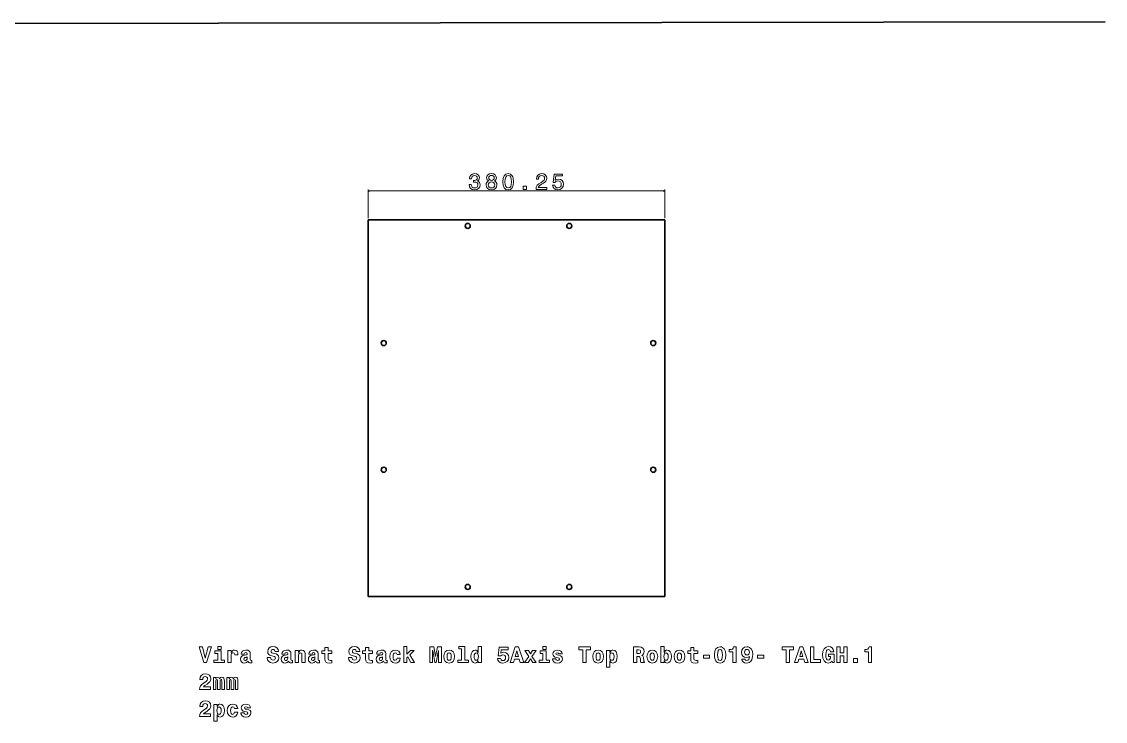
# Model space of a CAD drawing. Extents: x -2439 to 4698, y -548 to 933.
# Drawn here: x 3310 to 4698, y -323 to 572 of the extents above; entities that cross this region are included whole.
import ezdxf

# ---------------------------------------------------------------- set-up
doc = ezdxf.new("R2010")
doc.units = 0

msp = doc.modelspace()

# ---------------------------------------------------------------- linework, layer by layer
at = {"color": 7, "lineweight": 35}
for p, q in [((-2439.48584, 561.389771), (4698.162109, 572.360474)), ((3753.931396, -163.250885), (3753.931396, 318.749115)), ((4134.180176, 318.749115), (3753.931396, 318.749115)), ((4134.180176, -163.250885), (4134.180176, 318.749115)), ((4134.180176, -163.250885), (3753.931396, -163.250885))]:
    msp.add_line(p, q, dxfattribs=at)
at = {"color": 7, "lineweight": 13}
for p, q in [((3753.931396, 320.749115), (3753.931396, 357.702545)), ((3753.931396, 355.702545), (4134.180176, 355.702545)), ((4134.180176, 320.749115), (4134.180176, 357.702545))]:
    msp.add_line(p, q, dxfattribs=at)
for points in [[(3883.421875, 363.984955), (3883.421875, 363.783234), (3883.883057, 361.016693), (3885.237549, 358.941742), (3887.370117, 357.616119), (3890.194336, 357.12619), (3893.191406, 357.616119), (3895.439209, 358.884125), (3896.880127, 360.901398), (3897.398926, 363.495026), (3897.168213, 365.195343), (3896.53418, 366.578644), (3895.496826, 367.644928), (3894.113525, 368.423004), (3895.986816, 369.979218), (3896.649658, 372.457611), (3896.217285, 374.705414), (3894.978027, 376.405731), (3892.960693, 377.472015), (3890.194336, 377.846649), (3887.600586, 377.385529), (3885.612061, 376.117523), (3884.315186, 374.10025), (3883.883057, 371.420135), (3883.883057, 371.218414), (3886.447754, 371.218414), (3886.678467, 373.062775), (3887.427734, 374.388397), (3888.637939, 375.195343), (3890.338379, 375.483551), (3891.836914, 375.25296), (3892.931885, 374.647797), (3893.594727, 373.667938), (3893.854248, 372.342316), (3893.594727, 370.930206), (3892.903076, 369.979218), (3891.692871, 369.402863), (3890.050049, 369.22995), (3888.92627, 369.258759), (3888.92627, 366.982086), (3890.338379, 367.039703), (3892.153809, 366.780365), (3893.508301, 366.088715), (3894.315186, 364.964813), (3894.603516, 363.495026), (3894.286377, 361.823578), (3893.450684, 360.584381), (3892.125, 359.806305), (3890.367188, 359.546906), (3888.551514, 359.835114), (3887.22583, 360.699677), (3886.390137, 362.082977), (3886.073242, 363.984955)], [(3908.459473, 368.480621), (3906.989502, 367.673737), (3905.980957, 366.549835), (3905.346924, 365.137726), (3905.145264, 363.437408), (3905.606445, 360.872589), (3906.931885, 358.884125), (3909.093262, 357.616119), (3912.032959, 357.12619), (3914.943604, 357.616119), (3917.10498, 358.884125), (3918.43042, 360.872589), (3918.92041, 363.437408), (3918.689941, 365.137726), (3918.084717, 366.549835), (3917.047363, 367.673737), (3915.606445, 368.480621), (3916.759033, 369.172272), (3917.565918, 370.123322), (3918.055908, 371.276031), (3918.22876, 372.688141), (3917.767822, 374.734222), (3916.557373, 376.376923), (3914.597656, 377.443207), (3912.032959, 377.846649), (3909.439209, 377.443207), (3907.479492, 376.376923), (3906.240234, 374.734222), (3905.808105, 372.688141), (3905.952148, 371.276031), (3906.442139, 370.123322)], [(3908.545898, 372.457611), (3908.776367, 373.725616), (3909.468018, 374.705414), (3910.562988, 375.310638), (3912.032959, 375.541168), (3913.473877, 375.310638), (3914.568848, 374.705414), (3915.260498, 373.725616), (3915.519775, 372.457611), (3915.260498, 371.160736), (3914.568848, 370.15213), (3913.473877, 369.489288), (3912.032959, 369.287567), (3910.562988, 369.518097), (3909.468018, 370.15213), (3908.776367, 371.160736)], [(3926.436279, 367.472015), (3926.868652, 362.947479), (3928.223145, 359.719818), (3930.384521, 357.760162), (3933.381592, 357.12619), (3936.349854, 357.760162), (3938.51123, 359.719818), (3939.836914, 362.947479), (3940.297852, 367.472015), (3939.836914, 371.967682), (3939.289307, 373.754425), (3938.51123, 375.224152), (3936.349854, 377.183807), (3933.381592, 377.846649), (3930.384521, 377.183807), (3928.223145, 375.195343), (3926.868652, 371.967682)], [(3929.202881, 367.472015), (3929.43335, 370.959015), (3930.153809, 373.466217), (3931.450684, 374.936005), (3933.381592, 375.454681), (3935.283447, 374.936005), (3936.580322, 373.466217), (3937.300781, 370.959015), (3937.531494, 367.472015), (3937.300781, 363.956146), (3936.580322, 361.448944), (3935.283447, 359.979218), (3933.381592, 359.489288), (3931.450684, 359.979218), (3930.153809, 361.448944), (3929.43335, 363.956146)], [(3969.047363, 357.702545), (3982.793701, 357.702545), (3982.793701, 360.180939), (3971.929199, 360.180939), (3972.53418, 361.53537), (3973.571777, 362.659332), (3976.770508, 364.705414), (3978.470947, 365.569977), (3980.372803, 366.809174), (3981.727295, 368.250092), (3982.505371, 369.950409), (3982.793701, 371.881195), (3982.303711, 374.301971), (3980.949219, 376.20401), (3978.874268, 377.414337), (3976.194336, 377.846649), (3973.427734, 377.35672), (3971.323975, 376.002228), (3969.969482, 373.840851), (3969.508301, 370.987823), (3969.508301, 370.584381), (3972.130859, 370.584381), (3972.130859, 370.814911), (3972.390137, 372.774567), (3973.168213, 374.215485), (3974.407471, 375.137726), (3976.050049, 375.454681), (3977.72168, 375.166534), (3978.960693, 374.446075), (3979.767822, 373.322113), (3980.055908, 371.910065), (3979.854248, 370.584381), (3979.306641, 369.46048), (3978.384521, 368.480621), (3977.116455, 367.616119), (3975.416016, 366.693878), (3972.591797, 364.907135), (3970.603516, 363.005157), (3969.421875, 360.699677), (3969.047363, 357.788971)], [(3990.280762, 362.918671), (3990.914795, 360.555573), (3992.326904, 358.711212), (3994.401611, 357.558441), (3997.052979, 357.12619), (3999.963623, 357.644928), (4002.240234, 359.057037), (4003.681152, 361.30484), (4004.22876, 364.186676), (4003.73877, 366.866791), (4002.355713, 368.970551), (4000.194336, 370.325043), (3997.398926, 370.814911), (3995.237549, 370.469086), (3993.565918, 369.518097), (3994.372803, 374.907135), (4003.133789, 374.907135), (4003.133789, 377.270294), (3992.442139, 377.270294), (3990.856934, 366.66507), (3993.162598, 366.66507), (3994.833984, 368.019562), (3996.966553, 368.509491), (3998.811035, 368.192474), (4000.223145, 367.270294), (4001.116455, 365.858185), (4001.43335, 364.042633), (4001.116455, 362.22702), (4000.194336, 360.814911), (3998.782227, 359.921539), (3996.966553, 359.604584), (3995.439209, 359.806305), (3994.257568, 360.469086), (3993.393066, 361.506561), (3992.960693, 362.918671)], [(3907.911865, 363.495026), (3908.171143, 365.02243), (3909.006836, 366.17514), (3910.303711, 366.924469), (3912.032959, 367.183807), (3913.733154, 366.924469), (3915.030029, 366.17514), (3915.865723, 365.02243), (3916.153809, 363.495026), (3915.865723, 361.852386), (3915.030029, 360.61319), (3913.733154, 359.806305), (3912.032959, 359.546906), (3910.303711, 359.806305), (3909.006836, 360.61319), (3908.171143, 361.852386)], [(3952.741699, 357.702545), (3956.71875, 357.702545), (3956.71875, 361.99649), (3952.741699, 361.99649)], [(3541.853271, -227.974228), (3537.674561, -227.974228), (3543.78418, -248.003052), (3547.184814, -248.003052), (3553.294189, -227.974228), (3549.057861, -227.974228), (3545.484375, -242.124084)], [(3570.008789, -244.804199), (3565.570801, -244.804199), (3565.570801, -233.04628), (3557.760986, -233.04628), (3557.760986, -236.273941), (3561.507568, -236.273941), (3561.507568, -244.804199), (3556.57959, -244.804199), (3556.57959, -248.003052), (3570.008789, -248.003052)], [(3561.507568, -227.311401), (3561.507568, -231.230713), (3565.570801, -231.230713), (3565.570801, -227.311401)], [(3574.360596, -232.527542), (3574.360596, -248.003052), (3578.510254, -248.003052), (3578.510254, -240.13562), (3578.59668, -238.060684), (3579.029053, -236.562134), (3579.835938, -235.639938), (3581.161621, -235.322937), (3582.631348, -235.985764), (3583.034912, -236.763855), (3583.178955, -237.830139), (3583.178955, -237.916595), (3587.184814, -237.916595), (3587.184814, -237.657227), (3586.925293, -235.178848), (3586.176025, -233.420914), (3584.87915, -232.383453), (3583.006104, -232.00882), (3581.507568, -232.210541), (3580.297119, -232.786911), (3579.28833, -233.766739), (3578.510254, -235.150024), (3578.510254, -232.527542)], [(3595.426758, -237.196136), (3595.887939, -235.697571), (3597.357666, -235.178848), (3598.712158, -235.582306), (3599.173096, -236.735046), (3599.000244, -237.628418), (3598.423828, -238.060684), (3597.386475, -238.233597), (3595.772705, -238.406509), (3593.582275, -238.98288), (3591.997314, -240.049164), (3591.046387, -241.576538), (3590.729492, -243.565018), (3591.046387, -245.639938), (3591.997314, -247.22496), (3593.524658, -248.175964), (3595.599609, -248.550598), (3598.078125, -247.945419), (3600.239502, -246.129852), (3600.556396, -247.167313), (3601.161621, -247.858963), (3602.026123, -248.204788), (3603.265381, -248.348877), (3604.907959, -248.118332), (3604.907959, -245.121201), (3604.216309, -245.207657), (3603.294189, -244.833023), (3603.121338, -243.651474), (3603.121338, -236.792679), (3602.775391, -234.688934), (3601.738037, -233.190369), (3599.922363, -232.296997), (3597.357666, -231.979996), (3594.87915, -232.354645), (3593.034912, -233.363281), (3591.853271, -234.948303), (3591.47876, -236.965591), (3591.47876, -237.196136)], [(3639.144287, -233.968475), (3638.654541, -231.230713), (3637.27124, -229.184601), (3635.052246, -227.945419), (3632.026123, -227.484314), (3629.28833, -227.945419), (3627.184814, -229.242249), (3625.830322, -231.230713), (3625.369141, -233.795563), (3625.686035, -235.899307), (3626.637207, -237.455505), (3628.250977, -238.550598), (3630.556396, -239.271057), (3632.544922, -239.732162), (3634.072266, -240.222076), (3635.023438, -240.942535), (3635.369141, -242.124084), (3635.138672, -243.248016), (3634.533447, -244.08374), (3633.524658, -244.631287), (3632.228027, -244.804199), (3630.959961, -244.573654), (3629.951172, -243.910828), (3629.28833, -242.844543), (3629.029053, -241.403625), (3624.735107, -241.403625), (3625.311523, -244.429565), (3626.810059, -246.677399), (3629.08667, -248.060684), (3632.054932, -248.550598), (3635.311523, -248.060684), (3637.703369, -246.763855), (3639.201904, -244.66011), (3639.720703, -241.893539), (3639.28833, -239.472794), (3638.078125, -237.887772), (3636.147217, -236.850311), (3633.582275, -236.158676), (3631.910889, -235.784027), (3630.729248, -235.322937), (3629.97998, -234.631287), (3629.749512, -233.50737), (3630.412354, -231.864716), (3631.19043, -231.403625), (3632.256836, -231.201904), (3633.265381, -231.403625), (3634.072266, -231.922363), (3634.763916, -233.737915), (3634.763916, -233.968475)], [(3647.4729, -237.196136), (3647.934082, -235.697571), (3649.403809, -235.178848), (3650.758301, -235.582306), (3651.219238, -236.735046), (3651.046387, -237.628418), (3650.469971, -238.060684), (3649.432617, -238.233597), (3647.818604, -238.406509), (3645.628418, -238.98288), (3644.043457, -240.049164), (3643.092529, -241.576538), (3642.775391, -243.565018), (3643.092529, -245.639938), (3644.043457, -247.22496), (3645.570801, -248.175964), (3647.645752, -248.550598), (3650.124268, -247.945419), (3652.285645, -246.129852), (3652.602539, -247.167313), (3653.207764, -247.858963), (3654.072266, -248.204788), (3655.311523, -248.348877), (3656.954102, -248.118332), (3656.954102, -245.121201), (3656.262451, -245.207657), (3655.340332, -244.833023), (3655.16748, -243.651474), (3655.16748, -236.792679), (3654.821533, -234.688934), (3653.78418, -233.190369), (3651.968506, -232.296997), (3649.403809, -231.979996), (3646.925293, -232.354645), (3645.081055, -233.363281), (3643.899414, -234.948303), (3643.524658, -236.965591), (3643.524658, -237.196136)], [(3660.556396, -232.527542), (3660.556396, -248.003052), (3664.67749, -248.003052), (3664.67749, -240.308533), (3664.792725, -238.204773), (3665.225098, -236.706223), (3666.060791, -235.812851), (3667.357666, -235.49585), (3668.423828, -235.784027), (3669.000244, -236.53331), (3669.201904, -237.772507), (3669.259521, -239.386337), (3669.259521, -248.003052), (3673.380615, -248.003052), (3673.380615, -238.608246), (3673.236572, -235.841675), (3672.660156, -233.766739), (3671.334473, -232.46991), (3668.971436, -232.00882), (3667.588135, -232.181732), (3666.435303, -232.700455), (3665.484375, -233.593826), (3664.67749, -234.890656), (3664.67749, -232.527542)], [(3682.17041, -237.196136), (3682.631348, -235.697571), (3684.101074, -235.178848), (3685.455566, -235.582306), (3685.916748, -236.735046), (3685.743652, -237.628418), (3685.16748, -238.060684), (3684.129883, -238.233597), (3682.516113, -238.406509), (3680.325928, -238.98288), (3678.740967, -240.049164), (3677.789795, -241.576538), (3677.4729, -243.565018), (3677.789795, -245.639938), (3678.740967, -247.22496), (3680.268311, -248.175964), (3682.343262, -248.550598), (3684.821533, -247.945419), (3686.98291, -246.129852), (3687.300049, -247.167313), (3687.905273, -247.858963), (3688.769775, -248.204788), (3690.008789, -248.348877), (3691.651611, -248.118332), (3691.651611, -245.121201), (3690.959961, -245.207657), (3690.037598, -244.833023), (3689.864746, -243.651474), (3689.864746, -236.792679), (3689.519043, -234.688934), (3688.481445, -233.190369), (3686.666016, -232.296997), (3684.101074, -231.979996), (3681.622803, -232.354645), (3679.77832, -233.363281), (3678.59668, -234.948303), (3678.222168, -236.965591), (3678.222168, -237.196136)], [(3707.703369, -233.04628), (3702.775391, -233.04628), (3702.775391, -228.52179), (3698.712158, -228.52179), (3698.712158, -233.04628), (3694.850342, -233.04628), (3694.850342, -236.273941), (3698.712158, -236.273941), (3698.712158, -243.16156), (3698.971436, -245.639938), (3699.893555, -247.311417), (3701.651611, -248.233597), (3704.418213, -248.550598), (3707.703369, -248.406509), (3707.703369, -245.121201), (3705.801514, -245.236481), (3704.245117, -245.005936), (3703.322998, -244.314285), (3702.890869, -243.190369), (3702.775391, -241.691818), (3702.775391, -236.273941), (3707.703369, -236.273941)], [(3743.236572, -233.968475), (3742.746582, -231.230713), (3741.363281, -229.184601), (3739.144287, -227.945419), (3736.118408, -227.484314), (3733.380615, -227.945419), (3731.276855, -229.242249), (3729.922363, -231.230713), (3729.461426, -233.795563), (3729.77832, -235.899307), (3730.729492, -237.455505), (3732.343262, -238.550598), (3734.648682, -239.271057), (3736.637207, -239.732162), (3738.164551, -240.222076), (3739.115479, -240.942535), (3739.461426, -242.124084), (3739.230713, -243.248016), (3738.625732, -244.08374), (3737.616943, -244.631287), (3736.320068, -244.804199), (3735.052246, -244.573654), (3734.043457, -243.910828), (3733.380615, -242.844543), (3733.121338, -241.403625), (3728.827393, -241.403625), (3729.403809, -244.429565), (3730.902344, -246.677399), (3733.178955, -248.060684), (3736.147217, -248.550598), (3739.403809, -248.060684), (3741.795654, -246.763855), (3743.294189, -244.66011), (3743.812988, -241.893539), (3743.380615, -239.472794), (3742.17041, -237.887772), (3740.239502, -236.850311), (3737.674561, -236.158676), (3736.003174, -235.784027), (3734.821533, -235.322937), (3734.072266, -234.631287), (3733.841797, -233.50737), (3734.504639, -231.864716), (3735.282715, -231.403625), (3736.348877, -231.201904), (3737.357666, -231.403625), (3738.164551, -231.922363), (3738.856201, -233.737915), (3738.856201, -233.968475)], [(3759.749512, -233.04628), (3754.821533, -233.04628), (3754.821533, -228.52179), (3750.758301, -228.52179), (3750.758301, -233.04628), (3746.896484, -233.04628), (3746.896484, -236.273941), (3750.758301, -236.273941), (3750.758301, -243.16156), (3751.017578, -245.639938), (3751.939697, -247.311417), (3753.697754, -248.233597), (3756.464355, -248.550598), (3759.749512, -248.406509), (3759.749512, -245.121201), (3757.847656, -245.236481), (3756.29126, -245.005936), (3755.369141, -244.314285), (3754.937012, -243.190369), (3754.821533, -241.691818), (3754.821533, -236.273941), (3759.749512, -236.273941)], [(3768.913818, -237.196136), (3769.375, -235.697571), (3770.844727, -235.178848), (3772.199219, -235.582306), (3772.660156, -236.735046), (3772.487305, -237.628418), (3771.910889, -238.060684), (3770.873535, -238.233597), (3769.259766, -238.406509), (3767.069336, -238.98288), (3765.484375, -240.049164), (3764.533447, -241.576538), (3764.216309, -243.565018), (3764.533447, -245.639938), (3765.484375, -247.22496), (3767.011719, -248.175964), (3769.08667, -248.550598), (3771.565186, -247.945419), (3773.726563, -246.129852), (3774.043457, -247.167313), (3774.648682, -247.858963), (3775.513184, -248.204788), (3776.752441, -248.348877), (3778.39502, -248.118332), (3778.39502, -245.121201), (3777.703369, -245.207657), (3776.78125, -244.833023), (3776.608398, -243.651474), (3776.608398, -236.792679), (3776.262451, -234.688934), (3775.225098, -233.190369), (3773.409424, -232.296997), (3770.844727, -231.979996), (3768.366211, -232.354645), (3766.521973, -233.363281), (3765.340332, -234.948303), (3764.96582, -236.965591), (3764.96582, -237.196136)], [(3791.132813, -242.46991), (3790.325928, -244.371933), (3788.68335, -245.063568), (3787.530518, -244.775391), (3786.666016, -243.853195), (3786.147217, -242.325821), (3785.974365, -240.222076), (3786.147217, -238.147141), (3786.694824, -236.619766), (3787.559326, -235.726395), (3788.68335, -235.409393), (3790.325928, -236.014587), (3791.104004, -237.657227), (3795.16748, -237.657227), (3794.562256, -235.294113), (3793.265381, -233.50737), (3791.305664, -232.383453), (3788.769775, -231.979996), (3785.887939, -232.58519), (3783.697754, -234.256653), (3782.285645, -236.879135), (3781.824463, -240.308533), (3782.285645, -243.709106), (3783.611328, -246.302765), (3785.715088, -247.974228), (3788.510498, -248.550598), (3791.161621, -248.118332), (3793.207764, -246.936768), (3794.562256, -245.005936), (3795.16748, -242.46991)], [(3799.605469, -227.311401), (3799.605469, -248.003052), (3803.58252, -248.003052), (3803.58252, -241.951172), (3804.648682, -240.827255), (3808.798584, -248.003052), (3813.265381, -248.003052), (3807.300049, -238.262421), (3813.063721, -232.527542), (3808.106934, -232.527542), (3803.58252, -237.080856), (3803.58252, -227.311401)], [(3833.063721, -228.003052), (3833.063721, -248.003052), (3836.464355, -248.003052), (3836.464355, -232.58519), (3836.810059, -232.58519), (3839.605469, -248.003052), (3841.219238, -248.003052), (3843.957031, -232.58519), (3844.331787, -232.58519), (3844.331787, -248.003052), (3847.760986, -248.003052), (3847.760986, -228.003052), (3842.746582, -228.003052), (3840.469971, -240.337341), (3840.354736, -240.337341), (3838.078125, -228.003052)], [(3850.902344, -240.279709), (3851.363281, -243.824371), (3852.717773, -246.41803), (3854.87915, -248.003052), (3857.760986, -248.550598), (3860.614014, -248.003052), (3862.775391, -246.41803), (3864.129883, -243.824371), (3864.619873, -240.279709), (3864.129883, -236.763855), (3862.775391, -234.141388), (3860.585205, -232.556366), (3857.732178, -231.979996), (3854.87915, -232.556366), (3852.717773, -234.141388), (3851.363281, -236.763855)], [(3857.760986, -235.409393), (3858.913818, -235.726395), (3859.77832, -236.64859), (3860.297119, -238.175964), (3860.498779, -240.250885), (3860.297119, -242.35463), (3859.77832, -243.882019), (3858.913818, -244.804199), (3857.760986, -245.092392), (3856.57959, -244.804199), (3855.714844, -243.853195), (3855.196289, -242.296997), (3855.023438, -240.13562), (3855.196289, -238.118332), (3855.743896, -236.64859), (3856.608398, -235.726395)], [(3870.037598, -230.539078), (3873.78418, -230.539078), (3873.78418, -244.804199), (3869.029053, -244.804199), (3869.029053, -248.003052), (3882.458496, -248.003052), (3882.458496, -244.804199), (3877.847656, -244.804199), (3877.847656, -227.311401), (3870.037598, -227.311401)], [(3895.109863, -245.611115), (3895.109863, -248.003052), (3899.230713, -248.003052), (3899.230713, -227.311401), (3895.109863, -227.311401), (3895.109863, -234.890656), (3894.273926, -233.593826), (3893.351807, -232.671646), (3892.314453, -232.152908), (3891.104004, -231.979996), (3888.913818, -232.556366), (3887.18457, -234.170197), (3886.060791, -236.763855), (3885.657227, -240.250885), (3886.060791, -243.766739), (3887.18457, -246.389221), (3888.913818, -248.003052), (3891.104004, -248.550598), (3892.343262, -248.377686), (3893.380615, -247.858963), (3894.273926, -246.936768)], [(3892.487305, -235.438217), (3893.668945, -235.755219), (3894.533447, -236.64859), (3895.109863, -238.175964), (3895.311523, -240.250885), (3895.109863, -242.35463), (3894.533447, -243.882019), (3893.640137, -244.804199), (3892.487305, -245.092392), (3891.363281, -244.804199), (3890.498779, -243.882019), (3889.951172, -242.35463), (3889.77832, -240.250885), (3889.951172, -238.175964), (3890.498779, -236.677399), (3891.363281, -235.755219)], [(3923.640137, -242.58519), (3919.691895, -242.58519), (3920.239502, -245.092392), (3921.651611, -246.9944), (3923.812988, -248.147141), (3926.637207, -248.579422), (3929.720703, -248.060684), (3932.112549, -246.64859), (3933.640137, -244.400742), (3934.1875, -241.461258), (3933.697754, -238.781143), (3932.314453, -236.677399), (3930.181885, -235.322937), (3927.444092, -234.833023), (3925.570801, -235.092392), (3924.043457, -235.870483), (3924.533447, -231.835907), (3933.265381, -231.835907), (3933.265381, -228.435333), (3921.709229, -228.435333), (3920.383545, -239.242249), (3924.014648, -239.44397), (3925.109863, -238.406509), (3926.666016, -238.060684), (3928.078125, -238.320053), (3929.115479, -239.040512), (3929.77832, -240.193253), (3930.037598, -241.662994), (3929.807129, -243.276825), (3929.144287, -244.429565), (3928.078125, -245.121201), (3926.637207, -245.351761), (3925.426758, -245.178848), (3924.533447, -244.631287), (3923.899414, -243.766739)], [(3942.516113, -228.003052), (3935.743652, -248.003052), (3939.97998, -248.003052), (3941.334473, -243.420914), (3947.501709, -243.420914), (3948.913818, -248.003052), (3953.236572, -248.003052), (3946.49292, -228.003052)], [(3944.47583, -232.988647), (3946.464111, -240.049164), (3942.429688, -240.049164)], [(3959.835938, -240.02034), (3954.273926, -248.003052), (3958.88501, -248.003052), (3961.853271, -243.103912), (3964.792725, -248.003052), (3969.403809, -248.003052), (3963.870605, -240.02034), (3969.029053, -232.527542), (3964.446777, -232.527542), (3961.824463, -236.965591), (3959.201904, -232.527542), (3954.648682, -232.527542)], [(3986.377686, -244.804199), (3981.939697, -244.804199), (3981.939697, -233.04628), (3974.129883, -233.04628), (3974.129883, -236.273941), (3977.876221, -236.273941), (3977.876221, -244.804199), (3972.948242, -244.804199), (3972.948242, -248.003052), (3986.377686, -248.003052)], [(3977.876221, -227.311401), (3977.876221, -231.230713), (3981.939697, -231.230713), (3981.939697, -227.311401)], [(3997.415283, -241.864716), (3998.539063, -242.412277), (3998.942627, -243.449738), (3998.308594, -244.717743), (3996.464111, -245.207657), (3994.706299, -244.631287), (3994.014648, -243.017456), (3990.095215, -243.017456), (3990.498779, -245.380569), (3991.738037, -247.138504), (3993.726563, -248.175964), (3996.435303, -248.550598), (3999.230713, -248.175964), (4001.276855, -247.138504), (4002.544922, -245.467026), (4002.977051, -243.219193), (4002.660156, -241.490082), (4001.795654, -240.164429), (4000.325928, -239.213425), (3998.250977, -238.637054), (3996.003174, -238.262421), (3994.936768, -237.772507), (3994.533447, -236.735046), (3995.023193, -235.726395), (3996.377686, -235.294113), (3997.962646, -235.755219), (3998.59668, -236.879135), (4002.544922, -236.879135), (4002.544922, -236.821503), (4002.112549, -234.861847), (4000.902344, -233.334457), (3998.971436, -232.354645), (3996.435303, -232.00882), (3993.899414, -232.354645), (3992.054932, -233.363281), (3990.902344, -234.919479), (3990.527588, -236.936768), (3990.815674, -238.608246), (3991.68042, -239.933884), (3993.063477, -240.884903), (3994.965576, -241.432449)], [(4029.144287, -231.807083), (4029.144287, -248.003052), (4033.322998, -248.003052), (4033.322998, -231.807083), (4038.625488, -231.807083), (4038.625488, -228.003052), (4023.841797, -228.003052), (4023.841797, -231.807083)], [(4041.737793, -240.279709), (4042.198975, -243.824371), (4043.553467, -246.41803), (4045.714844, -248.003052), (4048.59668, -248.550598), (4051.449707, -248.003052), (4053.611084, -246.41803), (4054.965576, -243.824371), (4055.455566, -240.279709), (4054.965576, -236.763855), (4053.611084, -234.141388), (4051.420898, -232.556366), (4048.567871, -231.979996), (4045.714844, -232.556366), (4043.553467, -234.141388), (4042.198975, -236.763855)], [(4048.59668, -235.409393), (4049.749512, -235.726395), (4050.614014, -236.64859), (4051.132813, -238.175964), (4051.334473, -240.250885), (4051.132813, -242.35463), (4050.614014, -243.882019), (4049.749512, -244.804199), (4048.59668, -245.092392), (4047.415039, -244.804199), (4046.550537, -243.853195), (4046.031738, -242.296997), (4045.858887, -240.13562), (4046.031738, -238.118332), (4046.579346, -236.64859), (4047.443848, -235.726395)], [(4059.48999, -232.498734), (4059.48999, -253.997284), (4063.611084, -253.997284), (4063.611084, -245.611115), (4064.417969, -246.936768), (4065.311523, -247.858963), (4067.616943, -248.550598), (4069.77832, -248.003052), (4071.507324, -246.389221), (4072.631348, -243.766739), (4073.063477, -240.250885), (4072.631348, -236.763855), (4071.507324, -234.170197), (4069.77832, -232.556366), (4067.616943, -231.979996), (4066.348877, -232.152908), (4065.311523, -232.671646), (4064.417969, -233.593826), (4063.611084, -234.890656), (4063.611084, -232.498734)], [(4066.233643, -235.438217), (4067.328613, -235.755219), (4068.193359, -236.677399), (4068.740723, -238.175964), (4068.942383, -240.250885), (4068.740723, -242.35463), (4068.193359, -243.882019), (4067.328613, -244.804199), (4066.233643, -245.092392), (4065.023193, -244.804199), (4064.129883, -243.853195), (4063.582275, -242.296997), (4063.409424, -240.13562), (4063.582275, -238.118332), (4064.158691, -236.64859), (4065.052002, -235.755219)], [(4093.957031, -228.003052), (4093.957031, -248.003052), (4098.164551, -248.003052), (4098.164551, -240.077972), (4099.547852, -240.077972), (4101.104004, -240.279709), (4102.054688, -240.856079), (4102.516113, -241.835907), (4102.717773, -243.248016), (4102.861816, -245.294113), (4103.034668, -246.936768), (4103.380371, -248.003052), (4107.962891, -248.003052), (4107.962891, -247.455505), (4107.299805, -246.619766), (4107.069336, -245.150024), (4106.867676, -242.46991), (4106.40625, -240.106796), (4105.772461, -239.328705), (4104.677246, -238.781143), (4105.887695, -237.974228), (4106.723633, -236.879135), (4107.18457, -235.49585), (4107.357422, -233.766739), (4106.954102, -231.317169), (4105.80127, -229.501617), (4103.899414, -228.406509), (4101.276855, -228.003052)], [(4098.164551, -231.807083), (4100.383301, -231.807083), (4102.343262, -232.239365), (4102.833008, -232.902191), (4103.005859, -233.939651), (4102.833008, -235.121201), (4102.314453, -235.841675), (4101.449707, -236.187485), (4100.239258, -236.273941), (4098.164551, -236.273941)], [(4111.132813, -240.279709), (4111.59375, -243.824371), (4112.948242, -246.41803), (4115.109375, -248.003052), (4117.991699, -248.550598), (4120.844727, -248.003052), (4123.005859, -246.41803), (4124.360352, -243.824371), (4124.850098, -240.279709), (4124.360352, -236.763855), (4123.005859, -234.141388), (4120.81543, -232.556366), (4117.962891, -231.979996), (4115.109375, -232.556366), (4112.948242, -234.141388), (4111.59375, -236.763855)], [(4117.991699, -235.409393), (4119.144043, -235.726395), (4120.008789, -236.64859), (4120.527344, -238.175964), (4120.729492, -240.250885), (4120.527344, -242.35463), (4120.008789, -243.882019), (4119.144043, -244.804199), (4117.991699, -245.092392), (4116.810059, -244.804199), (4115.945313, -243.853195), (4115.426758, -242.296997), (4115.253906, -240.13562), (4115.426758, -238.118332), (4115.974121, -236.64859), (4116.838867, -235.726395)], [(4128.884766, -227.311401), (4128.884766, -248.003052), (4133.005859, -248.003052), (4133.005859, -245.611115), (4133.812988, -246.936768), (4134.706055, -247.858963), (4137.011719, -248.550598), (4139.172852, -248.003052), (4140.902344, -246.389221), (4142.025879, -243.766739), (4142.458496, -240.250885), (4142.025879, -236.763855), (4140.902344, -234.170197), (4139.172852, -232.556366), (4137.011719, -231.979996), (4135.743652, -232.152908), (4134.706055, -232.671646), (4133.812988, -233.593826), (4133.005859, -234.890656), (4133.005859, -227.311401)], [(4135.628418, -235.438217), (4136.723633, -235.755219), (4137.587891, -236.677399), (4138.135742, -238.175964), (4138.337402, -240.250885), (4138.135742, -242.35463), (4137.587891, -243.882019), (4136.723633, -244.804199), (4135.628418, -245.092392), (4134.417969, -244.804199), (4133.524414, -243.853195), (4132.977051, -242.296997), (4132.804199, -240.13562), (4132.977051, -238.118332), (4133.553711, -236.64859), (4134.446777, -235.755219)], [(4145.830078, -240.279709), (4146.291016, -243.824371), (4147.645508, -246.41803), (4149.807129, -248.003052), (4152.688965, -248.550598), (4155.541992, -248.003052), (4157.703125, -246.41803), (4159.057617, -243.824371), (4159.547852, -240.279709), (4159.057617, -236.763855), (4157.703125, -234.141388), (4155.513184, -232.556366), (4152.660156, -231.979996), (4149.807129, -232.556366), (4147.645508, -234.141388), (4146.291016, -236.763855)], [(4152.688965, -235.409393), (4153.841797, -235.726395), (4154.706055, -236.64859), (4155.225098, -238.175964), (4155.426758, -240.250885), (4155.225098, -242.35463), (4154.706055, -243.882019), (4153.841797, -244.804199), (4152.688965, -245.092392), (4151.507324, -244.804199), (4150.642578, -243.853195), (4150.124023, -242.296997), (4149.951172, -240.13562), (4150.124023, -238.118332), (4150.671387, -236.64859), (4151.536133, -235.726395)], [(4176.118164, -233.04628), (4171.19043, -233.04628), (4171.19043, -228.52179), (4167.126953, -228.52179), (4167.126953, -233.04628), (4163.265137, -233.04628), (4163.265137, -236.273941), (4167.126953, -236.273941), (4167.126953, -243.16156), (4167.38623, -245.639938), (4168.308594, -247.311417), (4170.066406, -248.233597), (4172.833008, -248.550598), (4176.118164, -248.406509), (4176.118164, -245.121201), (4174.216309, -245.236481), (4172.660156, -245.005936), (4171.737793, -244.314285), (4171.305664, -243.190369), (4171.19043, -241.691818), (4171.19043, -236.273941), (4176.118164, -236.273941)], [(4197.443848, -237.945419), (4197.530273, -240.481445), (4197.875977, -242.642822), (4199.20166, -245.928131), (4200.210449, -247.080856), (4201.478516, -247.916595), (4204.734863, -248.550598), (4207.933594, -247.916595), (4210.181641, -245.985764), (4210.959961, -244.544846), (4211.536133, -242.786911), (4211.99707, -238.233597), (4211.536133, -233.709106), (4210.959961, -231.922363), (4210.181641, -230.452621), (4207.904785, -228.52179), (4206.435059, -228.031876), (4204.734863, -227.858963), (4201.564941, -228.52179), (4199.288086, -230.423798), (4197.904785, -233.565018)], [(4204.706055, -231.230713), (4206.118164, -231.662994), (4207.069336, -232.959824), (4207.616699, -235.150024), (4207.818359, -238.204773), (4207.616699, -241.317169), (4207.069336, -243.478561), (4206.118164, -244.804199), (4204.706055, -245.207657), (4203.236328, -244.775391), (4202.285156, -243.449738), (4201.766602, -241.201904), (4201.622559, -237.974228), (4201.79541, -235.005936), (4202.342773, -232.902191), (4203.293945, -231.662994)], [(4221.276855, -234.227829), (4221.276855, -248.003052), (4225.253906, -248.003052), (4225.253906, -227.858963), (4222.025879, -227.858963), (4221.536133, -229.588074), (4220.527344, -230.683167), (4218.913574, -231.259537), (4216.666016, -231.403625), (4216.463867, -231.403625), (4216.463867, -234.227829)], [(4232.57373, -243.449738), (4233.092285, -245.582306), (4234.331543, -247.196136), (4236.20459, -248.233597), (4238.654297, -248.608246), (4240.440918, -248.406509), (4242.025879, -247.916595), (4243.40918, -247.052048), (4244.533203, -245.841675), (4245.426758, -244.314285), (4246.060547, -242.46991), (4246.463867, -240.308533), (4246.608398, -237.801331), (4246.089355, -233.50737), (4244.648438, -230.394989), (4242.285156, -228.52179), (4240.786621, -228.031876), (4239.086426, -227.858963), (4236.175781, -228.377686), (4233.957031, -229.847427), (4232.516113, -232.095276), (4232.025879, -234.948303), (4232.487305, -237.68605), (4233.8125, -239.760971), (4235.858887, -241.086624), (4238.567871, -241.518906), (4240.729004, -241.17308), (4242.400391, -240.106796), (4242.083496, -242.46991), (4241.449707, -244.112564), (4240.440918, -245.092392), (4239.028809, -245.409393), (4237.38623, -244.919479), (4236.666016, -243.449738)], [(4239.259277, -238.262421), (4237.933594, -238.031876), (4236.954102, -237.369049), (4236.319824, -236.273941), (4236.118164, -234.746567), (4236.319824, -233.219193), (4236.925293, -232.095276), (4237.875977, -231.374817), (4239.115234, -231.115448), (4240.440918, -231.374817), (4241.449707, -232.124084), (4242.112305, -233.305649), (4242.342773, -234.861847), (4242.112305, -236.302765), (4241.507324, -237.369049), (4240.527344, -238.031876)], [(4289.374512, -231.807083), (4289.374512, -248.003052), (4293.553223, -248.003052), (4293.553223, -231.807083), (4298.855957, -231.807083), (4298.855957, -228.003052), (4284.072266, -228.003052), (4284.072266, -231.807083)], [(4306.838867, -228.003052), (4300.066406, -248.003052), (4304.302734, -248.003052), (4305.657227, -243.420914), (4311.824219, -243.420914), (4313.236328, -248.003052), (4317.559082, -248.003052), (4310.81543, -228.003052)], [(4308.79834, -232.988647), (4310.786621, -240.049164), (4306.751953, -240.049164)], [(4333.293945, -248.003052), (4333.293945, -244.19902), (4324.648438, -244.19902), (4324.648438, -228.003052), (4320.440918, -228.003052), (4320.440918, -248.003052)], [(4350.469727, -234.026108), (4349.720703, -231.259537), (4348.308594, -229.184601), (4346.319824, -227.916595), (4343.8125, -227.455505), (4340.527344, -228.175964), (4338.048828, -230.279709), (4336.463867, -233.593826), (4335.916504, -238.003052), (4336.463867, -242.441086), (4338.048828, -245.755219), (4340.383301, -247.858963), (4343.322754, -248.550598), (4346.060547, -247.945419), (4348.279297, -246.101028), (4348.740723, -248.003052), (4350.729004, -248.003052), (4350.729004, -237.196136), (4343.40918, -237.196136), (4343.40918, -240.394989), (4346.319824, -240.394989), (4346.031738, -242.296997), (4345.455078, -243.651474), (4344.59082, -244.487198), (4343.437988, -244.746567), (4341.99707, -244.343109), (4340.988281, -243.075104), (4340.412109, -240.913712), (4340.239258, -237.830139), (4340.440918, -234.948303), (4341.045898, -232.873367), (4342.054688, -231.634171), (4343.495605, -231.201904), (4345.138184, -231.922363), (4345.686035, -232.786911), (4346.060547, -234.026108)], [(4354.1875, -228.003052), (4354.1875, -248.003052), (4358.39502, -248.003052), (4358.39502, -239.271057), (4363.351563, -239.271057), (4363.351563, -248.003052), (4367.530273, -248.003052), (4367.530273, -228.003052), (4363.351563, -228.003052), (4363.351563, -235.49585), (4358.39502, -235.49585), (4358.39502, -228.003052)], [(4394.763672, -234.227829), (4394.763672, -248.003052), (4398.740723, -248.003052), (4398.740723, -227.858963), (4395.512695, -227.858963), (4395.022949, -229.588074), (4394.014648, -230.683167), (4392.400391, -231.259537), (4390.152832, -231.403625), (4389.951172, -231.403625), (4389.951172, -234.227829)], [(3599.115479, -242.46991), (3598.88501, -243.651474), (3598.279785, -244.544846), (3597.386475, -245.121201), (3596.320068, -245.294113), (3595.138672, -244.804199), (3594.706299, -243.536194), (3595.052246, -242.296997), (3596.0896, -241.634171), (3597.847412, -241.288361), (3599.115479, -240.683167)], [(3651.161621, -242.46991), (3650.931152, -243.651474), (3650.325928, -244.544846), (3649.432617, -245.121201), (3648.366211, -245.294113), (3647.18457, -244.804199), (3646.752441, -243.536194), (3647.098145, -242.296997), (3648.135742, -241.634171), (3649.893555, -241.288361), (3651.161621, -240.683167)], [(3685.859131, -242.46991), (3685.628418, -243.651474), (3685.023438, -244.544846), (3684.129883, -245.121201), (3683.063721, -245.294113), (3681.88208, -244.804199), (3681.449707, -243.536194), (3681.795654, -242.296997), (3682.833008, -241.634171), (3684.591064, -241.288361), (3685.859131, -240.683167)], [(3772.602539, -242.46991), (3772.37207, -243.651474), (3771.766846, -244.544846), (3770.873535, -245.121201), (3769.807129, -245.294113), (3768.625732, -244.804199), (3768.193359, -243.536194), (3768.539307, -242.296997), (3769.57666, -241.634171), (3771.334473, -241.288361), (3772.602539, -240.683167)], [(4183.437988, -238.320053), (4183.437988, -242.210541), (4191.334473, -242.210541), (4191.334473, -238.320053)], [(4252.833008, -238.320053), (4252.833008, -242.210541), (4260.729004, -242.210541), (4260.729004, -238.320053)], [(4375.570801, -242.700455), (4375.570801, -248.003052), (4380.873047, -248.003052), (4380.873047, -242.700455)], [(3542.199219, -269.645691), (3542.199219, -269.472778), (3542.400879, -267.916595), (3543.034912, -266.763855), (3544.043457, -266.072205), (3545.369141, -265.812836), (3546.608398, -266.043396), (3547.559326, -266.619751), (3548.135742, -267.541962), (3548.366211, -268.694672), (3547.962891, -270.423798), (3546.925293, -271.720612), (3545.311523, -272.902191), (3543.294189, -274.199005), (3541.046387, -275.928101), (3539.461426, -277.743683), (3538.481445, -279.90506), (3538.135742, -282.585175), (3552.285645, -282.585175), (3552.285645, -279.155792), (3543.121338, -279.155792), (3543.668945, -278.320038), (3544.648682, -277.513123), (3547.732178, -275.49585), (3549.749512, -274.026093), (3551.248047, -272.498718), (3552.17041, -270.769623), (3552.487305, -268.637054), (3551.997314, -266.129852), (3550.642822, -264.170197), (3548.423828, -262.902191), (3545.426758, -262.441071), (3542.516113, -262.931), (3540.354736, -264.31427), (3538.942627, -266.562134), (3538.481445, -269.559235), (3538.481445, -269.645691)], [(3566.57959, -271.115448), (3566.57959, -282.585175), (3569.864746, -282.585175), (3569.864746, -271.893524), (3569.720703, -269.645691), (3569.259521, -267.974213), (3568.308594, -266.936768), (3566.723633, -266.562134), (3565.081055, -267.138489), (3563.726563, -268.809967), (3562.804199, -267.167297), (3561.219238, -266.562134), (3559.77832, -267.138489), (3558.769775, -268.752319), (3558.769775, -267.10968), (3555.801514, -267.10968), (3555.801514, -282.585175), (3559.057861, -282.585175), (3559.057861, -271.230713), (3559.375, -270.193237), (3560.297119, -269.818604), (3560.98877, -270.106781), (3561.219238, -270.913696), (3561.219238, -282.585175), (3564.447021, -282.585175), (3564.447021, -271.230713), (3564.763916, -270.193237), (3565.686035, -269.818604), (3566.348877, -270.106781), (3566.57959, -270.913696)], [(3583.928223, -271.115448), (3583.928223, -282.585175), (3587.213623, -282.585175), (3587.213623, -271.893524), (3587.069336, -269.645691), (3586.608398, -267.974213), (3585.657227, -266.936768), (3584.072266, -266.562134), (3582.429688, -267.138489), (3581.075195, -268.809967), (3580.153076, -267.167297), (3578.567871, -266.562134), (3577.126953, -267.138489), (3576.118408, -268.752319), (3576.118408, -267.10968), (3573.150146, -267.10968), (3573.150146, -282.585175), (3576.406494, -282.585175), (3576.406494, -271.230713), (3576.723633, -270.193237), (3577.645752, -269.818604), (3578.337402, -270.106781), (3578.567871, -270.913696), (3578.567871, -282.585175), (3581.795654, -282.585175), (3581.795654, -271.230713), (3582.112549, -270.193237), (3583.034912, -269.818604), (3583.697754, -270.106781), (3583.928223, -270.913696)], [(3542.199219, -304.227814), (3542.199219, -304.054901), (3542.400879, -302.498718), (3543.034912, -301.345978), (3544.043457, -300.654327), (3545.369141, -300.394958), (3546.608398, -300.625519), (3547.559326, -301.201874), (3548.135742, -302.124084), (3548.366211, -303.276794), (3547.962891, -305.00592), (3546.925293, -306.302734), (3545.311523, -307.484314), (3543.294189, -308.781128), (3541.046387, -310.510223), (3539.461426, -312.325806), (3538.481445, -314.487183), (3538.135742, -317.167297), (3552.285645, -317.167297), (3552.285645, -313.737915), (3543.121338, -313.737915), (3543.668945, -312.902161), (3544.648682, -312.095245), (3547.732178, -310.077972), (3549.749512, -308.608215), (3551.248047, -307.080841), (3552.17041, -305.351746), (3552.487305, -303.219177), (3551.997314, -300.711975), (3550.642822, -298.752319), (3548.423828, -297.484314), (3545.426758, -297.023193), (3542.516113, -297.513123), (3540.354736, -298.896393), (3538.942627, -301.144257), (3538.481445, -304.141357), (3538.481445, -304.227814)], [(3556.377686, -301.662964), (3556.377686, -323.16153), (3560.498779, -323.16153), (3560.498779, -314.77536), (3561.305664, -316.101013), (3562.199219, -317.023193), (3564.504639, -317.714844), (3566.666016, -317.167297), (3568.39502, -315.553467), (3569.519043, -312.931), (3569.951172, -309.415131), (3569.519043, -305.928101), (3568.39502, -303.334442), (3566.666016, -301.720612), (3564.504639, -301.144257), (3563.236572, -301.317139), (3562.199219, -301.835876), (3561.305664, -302.758087), (3560.498779, -304.054901), (3560.498779, -301.662964)], [(3563.121338, -304.602448), (3564.216309, -304.919464), (3565.081055, -305.841644), (3565.628418, -307.34021), (3565.830322, -309.415131), (3565.628418, -311.51889), (3565.081055, -313.046265), (3564.216309, -313.968445), (3563.121338, -314.256622), (3561.910889, -313.968445), (3561.017578, -313.017456), (3560.469971, -311.461243), (3560.297119, -309.299866), (3560.469971, -307.282562), (3561.046387, -305.812836), (3561.939697, -304.919464)], [(3582.948486, -311.634155), (3582.141357, -313.536163), (3580.498779, -314.227814), (3579.346191, -313.939636), (3578.481445, -313.017456), (3577.962891, -311.490051), (3577.789795, -309.386322), (3577.962891, -307.311401), (3578.510254, -305.783997), (3579.375, -304.890625), (3580.498779, -304.573639), (3582.141357, -305.178833), (3582.919678, -306.821472), (3586.98291, -306.821472), (3586.377686, -304.458374), (3585.081055, -302.671631), (3583.121338, -301.547699), (3580.585205, -301.144257), (3577.703369, -301.74942), (3575.513184, -303.420898), (3574.101074, -306.043365), (3573.640137, -309.472778), (3574.101074, -312.873352), (3575.426758, -315.46701), (3577.530518, -317.138489), (3580.325928, -317.714844), (3582.977295, -317.282562), (3585.023438, -316.101013), (3586.377686, -314.170166), (3586.98291, -311.634155)], [(3598.39502, -311.028961), (3599.519043, -311.576508), (3599.922363, -312.613983), (3599.28833, -313.881989), (3597.444092, -314.371918), (3595.686035, -313.795532), (3594.994385, -312.181702), (3591.075195, -312.181702), (3591.47876, -314.54483), (3592.717773, -316.302734), (3594.706299, -317.34021), (3597.415283, -317.714844), (3600.210693, -317.34021), (3602.256836, -316.302734), (3603.524658, -314.631287), (3603.957031, -312.383423), (3603.640137, -310.654327), (3602.775391, -309.328674), (3601.305664, -308.377686), (3599.230713, -307.8013), (3596.98291, -307.426666), (3595.916748, -306.936737), (3595.513184, -305.899292), (3596.003174, -304.890625), (3597.357666, -304.458374), (3598.942627, -304.919464), (3599.57666, -306.043365), (3603.524658, -306.043365), (3603.524658, -305.985748), (3603.092529, -304.026093), (3601.88208, -302.498718), (3599.951172, -301.51889), (3597.415283, -301.173065), (3594.87915, -301.51889), (3593.034912, -302.527527), (3591.88208, -304.08371), (3591.507568, -306.101013), (3591.795654, -307.772491), (3592.660156, -309.098145), (3594.043457, -310.049133), (3595.945557, -310.59668)]]:
    msp.add_lwpolyline(points, close=True, dxfattribs=at)
for points in [[(3755.863281, 356.220184), (3753.931396, 355.702545), (3755.863281, 355.184906)], [(4132.248535, 355.184906), (4134.180176, 355.702545), (4132.248535, 356.220184)]]:
    msp.add_lwpolyline(points, dxfattribs=at)
at = {"color": 7, "lineweight": 35}
for centre in [(3881.555664, 310.953644), (4011.555664, 310.953644), (3773.931152, 160.953644), (4119.180176, 160.953644), (3773.931152, -1.146255), (4119.180176, -1.146255), (3881.555664, -151.14624), (4011.555664, -151.14624)]:
    msp.add_circle(centre, 3.25, dxfattribs=at)

doc.saveas('drawing.dxf')
